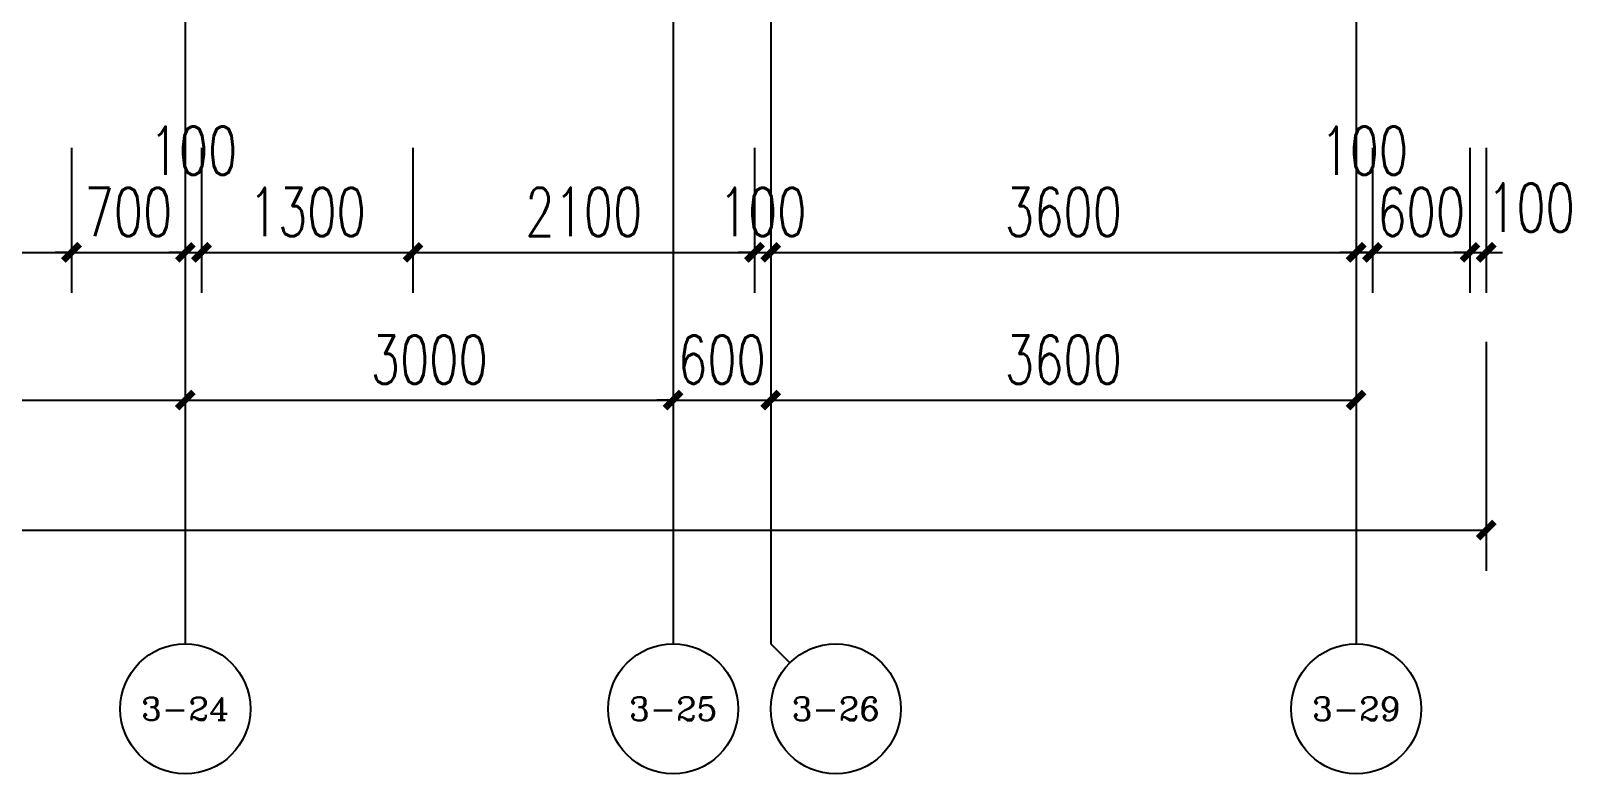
# Model space of a CAD drawing. Extents: x -59851 to 653804, y -249523 to 437614.
# Drawn here: x -4262 to 5299, y 61097 to 65668 of the extents above; entities that cross this region are included whole.
import ezdxf
from ezdxf.enums import TextEntityAlignment as Align

# ---------------------------------------------------------------- set-up
doc = ezdxf.new("R2010")
doc.units = 0
doc.header["$LTSCALE"] = 1000
doc.header["$MEASUREMENT"] = 0
for name, color, linetype in [('A-第三道尺寸线', 105, 'Continuous'), ('AXIS', 3, 'Continuous'), ('AXIS_TEXT', 7, 'Continuous')]:
    doc.layers.add(name, color=color, linetype=linetype)
doc.styles.add('_TCH_AXIS', font='COMPLEX', dxfattribs={"bigfont": 'GBCBIG'})
doc.styles.add('_TCH_DIM_T3', font='SIMPLEX.shx', dxfattribs={"width": 0.705882, "bigfont": 'GBCBIG.shx'})
doc.styles.add('COMPLEX', font='COMPLEX')
doc.dimstyles.new('_TCH_ARCH&&100', dxfattribs={"dimtxt": 297.5, "dimasz": 100, "dimexe": 250, "dimexo": 300, "dimgap": 100, "dimtad": 1, "dimdec": 0, "dimzin": 0, "dimdsep": 46, "dimtxsty": '_TCH_DIM_T3', "dimblk": 'ARCHTICK', "dimcen": 0.09, "dimclrt": 7, "dimazin": 2, "dimtfac": 1, "dimtdec": 0, "dimtix": 1, "dimtmove": 2, "dimatfit": 3, "dimfxl": 0, "dimtolj": 1, "dimtzin": 0, "dimarcsym": 0})

# ---------------------------------------------------------------- blocks, each defined once
blk = doc.blocks.new('_ArchTick')
at = {"color": 0, "linetype": 'ByBlock', "const_width": 0.4}
blk.add_lwpolyline([(-0.5, -0.5), (0.5, 0.5)], dxfattribs=at)
blk = doc.blocks.new('*D2518')
at = {"layer": 'A-第三道尺寸线', "color": 0, "lineweight": -2, "transparency": 16777216}
for p, q in [((4586.3, 64950), (4586.3, 64056.4)), ((4686.3, 64950), (4686.3, 64056.4)), ((4586.3, 64306.4), (4486.3, 64306.4)), ((4586.3, 64306.4), (4686.3, 64306.4)), ((4686.3, 64306.4), (4786.3, 64306.4))]:
    blk.add_line(p, q, dxfattribs=at)
at = {"layer": 'Defpoints', "color": 0, "transparency": 16777216}
for p in [(4586.3, 65250), (4686.3, 65250), (4686.3, 64306.4)]:
    blk.add_point(p, dxfattribs=at)
at = {"layer": 'A-第三道尺寸线', "color": 0, "lineweight": -2, "transparency": 16777216, "xscale": 100, "yscale": 100, "zscale": 100}
blk.add_blockref('_ArchTick', (4586.3, 64306.4), dxfattribs=at)
at = {"layer": 'A-第三道尺寸线', "color": 0, "lineweight": -2, "transparency": 16777216, "xscale": 100, "yscale": 100, "zscale": 100, "rotation": 180}
blk.add_blockref('_ArchTick', (4686.3, 64306.4), dxfattribs=at)
at = {"layer": 'A-第三道尺寸线', "color": 7, "transparency": 16777216, "insert": (4961.3, 64581.4), "char_height": 297.5, "attachment_point": 5, "style": '_TCH_DIM_T3'}
blk.add_mtext('\\A1;100', dxfattribs=at)
blk = doc.blocks.new('*D2519')
at = {"layer": 'A-第三道尺寸线', "color": 0, "lineweight": -2, "transparency": 16777216}
for p, q in [((3986.3, 64950), (3986.3, 64056.4)), ((4586.3, 64950), (4586.3, 64056.4)), ((3986.3, 64306.4), (3886.3, 64306.4)), ((3986.3, 64306.4), (4586.3, 64306.4)), ((4586.3, 64306.4), (4686.3, 64306.4))]:
    blk.add_line(p, q, dxfattribs=at)
at = {"layer": 'Defpoints', "color": 0, "transparency": 16777216}
for p in [(3986.3, 65250), (4586.3, 65250), (4586.3, 64306.4)]:
    blk.add_point(p, dxfattribs=at)
at = {"layer": 'A-第三道尺寸线', "color": 0, "lineweight": -2, "transparency": 16777216, "xscale": 100, "yscale": 100, "zscale": 100}
blk.add_blockref('_ArchTick', (3986.3, 64306.4), dxfattribs=at)
at = {"layer": 'A-第三道尺寸线', "color": 0, "lineweight": -2, "transparency": 16777216, "xscale": 100, "yscale": 100, "zscale": 100, "rotation": 180}
blk.add_blockref('_ArchTick', (4586.3, 64306.4), dxfattribs=at)
at = {"layer": 'A-第三道尺寸线', "color": 7, "transparency": 16777216, "insert": (4286.3, 64555.1), "char_height": 297.5, "attachment_point": 5, "style": '_TCH_DIM_T3'}
blk.add_mtext('\\A1;600', dxfattribs=at)
blk = doc.blocks.new('*D2520')
at = {"layer": 'A-第三道尺寸线', "color": 0, "lineweight": -2, "transparency": 16777216}
for p, q in [((3886.3, 64950), (3886.3, 64056.4)), ((3986.3, 64950), (3986.3, 64056.4)), ((3886.3, 64306.4), (3786.3, 64306.4)), ((3886.3, 64306.4), (3986.3, 64306.4)), ((3986.3, 64306.4), (4086.3, 64306.4))]:
    blk.add_line(p, q, dxfattribs=at)
at = {"layer": 'Defpoints', "color": 0, "transparency": 16777216}
for p in [(3886.3, 65250), (3986.3, 65250), (3986.3, 64306.4)]:
    blk.add_point(p, dxfattribs=at)
at = {"layer": 'A-第三道尺寸线', "color": 0, "lineweight": -2, "transparency": 16777216, "xscale": 100, "yscale": 100, "zscale": 100}
blk.add_blockref('_ArchTick', (3886.3, 64306.4), dxfattribs=at)
at = {"layer": 'A-第三道尺寸线', "color": 0, "lineweight": -2, "transparency": 16777216, "xscale": 100, "yscale": 100, "zscale": 100, "rotation": 180}
blk.add_blockref('_ArchTick', (3986.3, 64306.4), dxfattribs=at)
at = {"layer": 'A-第三道尺寸线', "color": 7, "transparency": 16777216, "insert": (3936.3, 64931.4), "char_height": 297.5, "attachment_point": 5, "style": '_TCH_DIM_T3'}
blk.add_mtext('\\A1;100', dxfattribs=at)
blk = doc.blocks.new('*D2521')
at = {"layer": 'A-第三道尺寸线', "color": 0, "lineweight": -2, "transparency": 16777216}
for p, q in [((286.3, 64950), (286.3, 64056.4)), ((3886.3, 64950), (3886.3, 64056.4)), ((286.3, 64306.4), (3886.3, 64306.4))]:
    blk.add_line(p, q, dxfattribs=at)
at = {"layer": 'Defpoints', "color": 0, "transparency": 16777216}
for p in [(286.3, 65250), (3886.3, 65250), (3886.3, 64306.4)]:
    blk.add_point(p, dxfattribs=at)
at = {"layer": 'A-第三道尺寸线', "color": 0, "lineweight": -2, "transparency": 16777216, "xscale": 100, "yscale": 100, "zscale": 100, "rotation": 180}
blk.add_blockref('_ArchTick', (286.3, 64306.4), dxfattribs=at)
at = {"layer": 'A-第三道尺寸线', "color": 0, "lineweight": -2, "transparency": 16777216, "xscale": 100, "yscale": 100, "zscale": 100}
blk.add_blockref('_ArchTick', (3886.3, 64306.4), dxfattribs=at)
at = {"layer": 'A-第三道尺寸线', "color": 7, "transparency": 16777216, "insert": (2086.3, 64555.1), "char_height": 297.5, "attachment_point": 5, "style": '_TCH_DIM_T3'}
blk.add_mtext('\\A1;3600', dxfattribs=at)
blk = doc.blocks.new('*D2522')
at = {"layer": 'A-第三道尺寸线', "color": 0, "lineweight": -2, "transparency": 16777216}
for p, q in [((186.3, 64950), (186.3, 64056.4)), ((286.3, 64950), (286.3, 64056.4)), ((186.3, 64306.4), (86.3, 64306.4)), ((186.3, 64306.4), (286.3, 64306.4)), ((286.3, 64306.4), (386.3, 64306.4))]:
    blk.add_line(p, q, dxfattribs=at)
at = {"layer": 'Defpoints', "color": 0, "transparency": 16777216}
for p in [(186.3, 65250), (286.3, 65250), (286.3, 64306.4)]:
    blk.add_point(p, dxfattribs=at)
at = {"layer": 'A-第三道尺寸线', "color": 0, "lineweight": -2, "transparency": 16777216, "xscale": 100, "yscale": 100, "zscale": 100}
blk.add_blockref('_ArchTick', (186.3, 64306.4), dxfattribs=at)
at = {"layer": 'A-第三道尺寸线', "color": 0, "lineweight": -2, "transparency": 16777216, "xscale": 100, "yscale": 100, "zscale": 100, "rotation": 180}
blk.add_blockref('_ArchTick', (286.3, 64306.4), dxfattribs=at)
at = {"layer": 'A-第三道尺寸线', "color": 7, "transparency": 16777216, "insert": (236.3, 64555.1), "char_height": 297.5, "attachment_point": 5, "style": '_TCH_DIM_T3'}
blk.add_mtext('\\A1;100', dxfattribs=at)
blk = doc.blocks.new('*D2523')
at = {"layer": 'A-第三道尺寸线', "color": 0, "lineweight": -2, "transparency": 16777216}
for p, q in [((-1913.7, 64950), (-1913.7, 64056.4)), ((186.3, 64950), (186.3, 64056.4)), ((-1913.7, 64306.4), (186.3, 64306.4))]:
    blk.add_line(p, q, dxfattribs=at)
at = {"layer": 'Defpoints', "color": 0, "transparency": 16777216}
for p in [(-1913.7, 65250), (186.3, 65250), (186.3, 64306.4)]:
    blk.add_point(p, dxfattribs=at)
at = {"layer": 'A-第三道尺寸线', "color": 0, "lineweight": -2, "transparency": 16777216, "xscale": 100, "yscale": 100, "zscale": 100, "rotation": 180}
blk.add_blockref('_ArchTick', (-1913.7, 64306.4), dxfattribs=at)
at = {"layer": 'A-第三道尺寸线', "color": 0, "lineweight": -2, "transparency": 16777216, "xscale": 100, "yscale": 100, "zscale": 100}
blk.add_blockref('_ArchTick', (186.3, 64306.4), dxfattribs=at)
at = {"layer": 'A-第三道尺寸线', "color": 7, "transparency": 16777216, "insert": (-863.7, 64555.1), "char_height": 297.5, "attachment_point": 5, "style": '_TCH_DIM_T3'}
blk.add_mtext('\\A1;2100', dxfattribs=at)
blk = doc.blocks.new('*D2524')
at = {"layer": 'A-第三道尺寸线', "color": 0, "lineweight": -2, "transparency": 16777216}
for p, q in [((-3213.7, 64950), (-3213.7, 64056.4)), ((-1913.7, 64950), (-1913.7, 64056.4)), ((-3213.7, 64306.4), (-1913.7, 64306.4))]:
    blk.add_line(p, q, dxfattribs=at)
at = {"layer": 'Defpoints', "color": 0, "transparency": 16777216}
for p in [(-3213.7, 65250), (-1913.7, 65250), (-1913.7, 64306.4)]:
    blk.add_point(p, dxfattribs=at)
at = {"layer": 'A-第三道尺寸线', "color": 0, "lineweight": -2, "transparency": 16777216, "xscale": 100, "yscale": 100, "zscale": 100, "rotation": 180}
blk.add_blockref('_ArchTick', (-3213.7, 64306.4), dxfattribs=at)
at = {"layer": 'A-第三道尺寸线', "color": 0, "lineweight": -2, "transparency": 16777216, "xscale": 100, "yscale": 100, "zscale": 100}
blk.add_blockref('_ArchTick', (-1913.7, 64306.4), dxfattribs=at)
at = {"layer": 'A-第三道尺寸线', "color": 7, "transparency": 16777216, "insert": (-2563.7, 64555.1), "char_height": 297.5, "attachment_point": 5, "style": '_TCH_DIM_T3'}
blk.add_mtext('\\A1;1300', dxfattribs=at)
blk = doc.blocks.new('*D2525')
at = {"layer": 'A-第三道尺寸线', "color": 0, "lineweight": -2, "transparency": 16777216}
for p, q in [((-3313.7, 64950), (-3313.7, 64056.4)), ((-3213.7, 64950), (-3213.7, 64056.4)), ((-3313.7, 64306.4), (-3413.7, 64306.4)), ((-3313.7, 64306.4), (-3213.7, 64306.4)), ((-3213.7, 64306.4), (-3113.7, 64306.4))]:
    blk.add_line(p, q, dxfattribs=at)
at = {"layer": 'Defpoints', "color": 0, "transparency": 16777216}
for p in [(-3313.7, 65250), (-3213.7, 65250), (-3213.7, 64306.4)]:
    blk.add_point(p, dxfattribs=at)
at = {"layer": 'A-第三道尺寸线', "color": 0, "lineweight": -2, "transparency": 16777216, "xscale": 100, "yscale": 100, "zscale": 100}
blk.add_blockref('_ArchTick', (-3313.7, 64306.4), dxfattribs=at)
at = {"layer": 'A-第三道尺寸线', "color": 0, "lineweight": -2, "transparency": 16777216, "xscale": 100, "yscale": 100, "zscale": 100, "rotation": 180}
blk.add_blockref('_ArchTick', (-3213.7, 64306.4), dxfattribs=at)
at = {"layer": 'A-第三道尺寸线', "color": 7, "transparency": 16777216, "insert": (-3263.7, 64931.4), "char_height": 297.5, "attachment_point": 5, "style": '_TCH_DIM_T3'}
blk.add_mtext('\\A1;100', dxfattribs=at)
blk = doc.blocks.new('*D2526')
at = {"layer": 'A-第三道尺寸线', "color": 0, "lineweight": -2, "transparency": 16777216}
for p, q in [((-4013.7, 64950), (-4013.7, 64056.4)), ((-3313.7, 64950), (-3313.7, 64056.4)), ((-4013.7, 64306.4), (-4113.7, 64306.4)), ((-4013.7, 64306.4), (-3313.7, 64306.4)), ((-3313.7, 64306.4), (-3213.7, 64306.4))]:
    blk.add_line(p, q, dxfattribs=at)
at = {"layer": 'Defpoints', "color": 0, "transparency": 16777216}
for p in [(-4013.7, 65250), (-3313.7, 65250), (-3313.7, 64306.4)]:
    blk.add_point(p, dxfattribs=at)
at = {"layer": 'A-第三道尺寸线', "color": 0, "lineweight": -2, "transparency": 16777216, "xscale": 100, "yscale": 100, "zscale": 100}
blk.add_blockref('_ArchTick', (-4013.7, 64306.4), dxfattribs=at)
at = {"layer": 'A-第三道尺寸线', "color": 0, "lineweight": -2, "transparency": 16777216, "xscale": 100, "yscale": 100, "zscale": 100, "rotation": 180}
blk.add_blockref('_ArchTick', (-3313.7, 64306.4), dxfattribs=at)
at = {"layer": 'A-第三道尺寸线', "color": 7, "transparency": 16777216, "insert": (-3663.7, 64555.1), "char_height": 297.5, "attachment_point": 5, "style": '_TCH_DIM_T3'}
blk.add_mtext('\\A1;700', dxfattribs=at)
blk = doc.blocks.new('*D2527')
at = {"layer": 'A-第三道尺寸线', "color": 0, "lineweight": -2, "transparency": 16777216}
for p, q in [((-6013.7, 64950), (-6013.7, 64056.4)), ((-4013.7, 64950), (-4013.7, 64056.4)), ((-6013.7, 64306.4), (-4013.7, 64306.4))]:
    blk.add_line(p, q, dxfattribs=at)
at = {"layer": 'Defpoints', "color": 0, "transparency": 16777216}
for p in [(-6013.7, 65250), (-4013.7, 65250), (-4013.7, 64306.4)]:
    blk.add_point(p, dxfattribs=at)
at = {"layer": 'A-第三道尺寸线', "color": 0, "lineweight": -2, "transparency": 16777216, "xscale": 100, "yscale": 100, "zscale": 100, "rotation": 180}
blk.add_blockref('_ArchTick', (-6013.7, 64306.4), dxfattribs=at)
at = {"layer": 'A-第三道尺寸线', "color": 0, "lineweight": -2, "transparency": 16777216, "xscale": 100, "yscale": 100, "zscale": 100}
blk.add_blockref('_ArchTick', (-4013.7, 64306.4), dxfattribs=at)
at = {"layer": 'A-第三道尺寸线', "color": 7, "transparency": 16777216, "insert": (-5013.7, 64555.1), "char_height": 297.5, "attachment_point": 5, "style": '_TCH_DIM_T3'}
blk.add_mtext('\\A1;2000', dxfattribs=at)
blk = doc.blocks.new('*D2940')
at = {"layer": 'AXIS', "color": 0, "lineweight": -2, "transparency": 16777216}
for p, q in [((-6713.7, 65597.4), (-6713.7, 63147.4)), ((-3313.7, 65597.4), (-3313.7, 63147.4)), ((-6713.7, 63397.4), (-3313.7, 63397.4))]:
    blk.add_line(p, q, dxfattribs=at)
at = {"layer": 'Defpoints', "color": 0, "transparency": 16777216}
for p in [(-6713.7, 65897.4), (-3313.7, 65897.4), (-3313.7, 63397.4)]:
    blk.add_point(p, dxfattribs=at)
at = {"layer": 'AXIS', "color": 0, "lineweight": -2, "transparency": 16777216, "xscale": 100, "yscale": 100, "zscale": 100, "rotation": 180}
blk.add_blockref('_ArchTick', (-6713.7, 63397.4), dxfattribs=at)
at = {"layer": 'AXIS', "color": 0, "lineweight": -2, "transparency": 16777216, "xscale": 100, "yscale": 100, "zscale": 100}
blk.add_blockref('_ArchTick', (-3313.7, 63397.4), dxfattribs=at)
at = {"layer": 'AXIS', "color": 7, "transparency": 16777216, "insert": (-5013.7, 63646.1), "char_height": 297.5, "attachment_point": 5, "style": '_TCH_DIM_T3'}
blk.add_mtext('\\A1;3400', dxfattribs=at)
blk = doc.blocks.new('*D2941')
at = {"layer": 'AXIS', "color": 0, "lineweight": -2, "transparency": 16777216}
for p, q in [((-3313.7, 65597.4), (-3313.7, 63147.4)), ((-313.7, 65597.4), (-313.7, 63147.4)), ((-3313.7, 63397.4), (-313.7, 63397.4))]:
    blk.add_line(p, q, dxfattribs=at)
at = {"layer": 'Defpoints', "color": 0, "transparency": 16777216}
for p in [(-3313.7, 65897.4), (-313.7, 65897.4), (-313.7, 63397.4)]:
    blk.add_point(p, dxfattribs=at)
at = {"layer": 'AXIS', "color": 0, "lineweight": -2, "transparency": 16777216, "xscale": 100, "yscale": 100, "zscale": 100, "rotation": 180}
blk.add_blockref('_ArchTick', (-3313.7, 63397.4), dxfattribs=at)
at = {"layer": 'AXIS', "color": 0, "lineweight": -2, "transparency": 16777216, "xscale": 100, "yscale": 100, "zscale": 100}
blk.add_blockref('_ArchTick', (-313.7, 63397.4), dxfattribs=at)
at = {"layer": 'AXIS', "color": 7, "transparency": 16777216, "insert": (-1813.7, 63646.1), "char_height": 297.5, "attachment_point": 5, "style": '_TCH_DIM_T3'}
blk.add_mtext('\\A1;3000', dxfattribs=at)
blk = doc.blocks.new('*D2942')
at = {"layer": 'AXIS', "color": 0, "lineweight": -2, "transparency": 16777216}
for p, q in [((-313.7, 65597.4), (-313.7, 63147.4)), ((286.3, 65597.4), (286.3, 63147.4)), ((-313.7, 63397.4), (-413.7, 63397.4)), ((-313.7, 63397.4), (286.3, 63397.4)), ((286.3, 63397.4), (386.3, 63397.4))]:
    blk.add_line(p, q, dxfattribs=at)
at = {"layer": 'Defpoints', "color": 0, "transparency": 16777216}
for p in [(-313.7, 65897.4), (286.3, 65897.4), (286.3, 63397.4)]:
    blk.add_point(p, dxfattribs=at)
at = {"layer": 'AXIS', "color": 0, "lineweight": -2, "transparency": 16777216, "xscale": 100, "yscale": 100, "zscale": 100}
blk.add_blockref('_ArchTick', (-313.7, 63397.4), dxfattribs=at)
at = {"layer": 'AXIS', "color": 0, "lineweight": -2, "transparency": 16777216, "xscale": 100, "yscale": 100, "zscale": 100, "rotation": 180}
blk.add_blockref('_ArchTick', (286.3, 63397.4), dxfattribs=at)
at = {"layer": 'AXIS', "color": 7, "transparency": 16777216, "insert": (-13.7, 63646.1), "char_height": 297.5, "attachment_point": 5, "style": '_TCH_DIM_T3'}
blk.add_mtext('\\A1;600', dxfattribs=at)
blk = doc.blocks.new('*D2943')
at = {"layer": 'AXIS', "color": 0, "lineweight": -2, "transparency": 16777216}
for p, q in [((286.3, 65597.4), (286.3, 63147.4)), ((3886.3, 65597.4), (3886.3, 63147.4)), ((286.3, 63397.4), (3886.3, 63397.4))]:
    blk.add_line(p, q, dxfattribs=at)
at = {"layer": 'Defpoints', "color": 0, "transparency": 16777216}
for p in [(286.3, 65897.4), (3886.3, 65897.4), (3886.3, 63397.4)]:
    blk.add_point(p, dxfattribs=at)
at = {"layer": 'AXIS', "color": 0, "lineweight": -2, "transparency": 16777216, "xscale": 100, "yscale": 100, "zscale": 100, "rotation": 180}
blk.add_blockref('_ArchTick', (286.3, 63397.4), dxfattribs=at)
at = {"layer": 'AXIS', "color": 0, "lineweight": -2, "transparency": 16777216, "xscale": 100, "yscale": 100, "zscale": 100}
blk.add_blockref('_ArchTick', (3886.3, 63397.4), dxfattribs=at)
at = {"layer": 'AXIS', "color": 7, "transparency": 16777216, "insert": (2086.3, 63646.1), "char_height": 297.5, "attachment_point": 5, "style": '_TCH_DIM_T3'}
blk.add_mtext('\\A1;3600', dxfattribs=at)
blk = doc.blocks.new('*D2944')
at = {"layer": 'AXIS', "color": 0, "lineweight": -2, "transparency": 16777216}
for p, q in [((-44213.7, 63756.4), (-44213.7, 62347.4)), ((4686.3, 63756.4), (4686.3, 62347.4)), ((-44213.7, 62597.4), (4686.3, 62597.4))]:
    blk.add_line(p, q, dxfattribs=at)
at = {"layer": 'Defpoints', "color": 0, "transparency": 16777216}
for p in [(-44213.7, 64056.4), (4686.3, 64056.4), (4686.3, 62597.4)]:
    blk.add_point(p, dxfattribs=at)
at = {"layer": 'AXIS', "color": 0, "lineweight": -2, "transparency": 16777216, "xscale": 100, "yscale": 100, "zscale": 100, "rotation": 180}
blk.add_blockref('_ArchTick', (-44213.7, 62597.4), dxfattribs=at)
at = {"layer": 'AXIS', "color": 0, "lineweight": -2, "transparency": 16777216, "xscale": 100, "yscale": 100, "zscale": 100}
blk.add_blockref('_ArchTick', (4686.3, 62597.4), dxfattribs=at)
at = {"layer": 'AXIS', "color": 7, "transparency": 16777216, "insert": (-19763.7, 62846.1), "char_height": 297.5, "attachment_point": 5, "style": '_TCH_DIM_T3'}
blk.add_mtext('\\A1;48900', dxfattribs=at)
blk = doc.blocks.new('_AXISO')
blk.add_circle((0, 0), 0.5)
at = {"layer": 'AXIS_TEXT', "style": 'COMPLEX', "width": 1.041667}
blk.add_attdef('A', text='', height=0.56, dxfattribs=at).set_placement((-0.25, -0.28), (0.25, -0.28), align=Align.FIT)

msp = doc.modelspace()

# ---------------------------------------------------------------- linework, layer by layer
at = {"layer": 'AXIS'}
for p, q in [((-3313.7, 65897.4), (-3313.7, 61897.4)), ((-313.7, 65897.4), (-313.7, 61897.4)), ((286.3, 65897.4), (286.3, 61897.4)), ((3886.3, 65897.4), (3886.3, 61897.4)), ((403.4, 61780.2), (286.3, 61897.4))]:
    msp.add_line(p, q, dxfattribs=at)

# ---------------------------------------------------------------- block references
ref = msp.add_blockref('_AXISO', (-3313.7, 61497.4), dxfattribs=dict(at, xscale=800, yscale=800, zscale=800))
ref.add_attrib('A', '3-24', dxfattribs={"layer": 'AXIS_TEXT', "height": 140.54, "style": '_TCH_AXIS'}).set_placement((-3584.8, 61427.1), (-3042.7, 61427.1), align=Align.FIT)
ref = msp.add_blockref('_AXISO', (-313.7, 61497.4), dxfattribs=dict(at, xscale=800, yscale=800, zscale=800))
ref.add_attrib('A', '3-25', dxfattribs={"layer": 'AXIS_TEXT', "height": 143.86, "style": '_TCH_AXIS'}).set_placement((-584.3, 61425.5), (-43.1, 61425.5), align=Align.FIT)
ref = msp.add_blockref('_AXISO', (686.3, 61497.4), dxfattribs=dict(at, xscale=800, yscale=800, zscale=800))
ref.add_attrib('A', '3-26', dxfattribs={"layer": 'AXIS_TEXT', "height": 143.86, "style": '_TCH_AXIS'}).set_placement((415.7, 61425.5), (956.9, 61425.5), align=Align.FIT)
ref = msp.add_blockref('_AXISO', (3886.3, 61497.4), dxfattribs=dict(at, xscale=800, yscale=800, zscale=800))
ref.add_attrib('A', '3-29', dxfattribs={"layer": 'AXIS_TEXT', "height": 143.86, "style": '_TCH_AXIS'}).set_placement((3615.7, 61425.5), (4156.9, 61425.5), align=Align.FIT)

# ---------------------------------------------------------------- dimensions: what is measured, and where the dimension line sits
at = {"layer": 'A-第三道尺寸线'}
for p1, p2, picture, middle in [((-6013.7, 65250), (-4013.7, 65250), '*D2527', (-5013.7, 64555.1)), ((-4013.7, 65250), (-3313.7, 65250), '*D2526', (-3663.7, 64555.1)), ((-3213.7, 65250), (-1913.7, 65250), '*D2524', (-2563.7, 64555.1)), ((-1913.7, 65250), (186.3, 65250), '*D2523', (-863.7, 64555.1)), ((186.3, 65250), (286.3, 65250), '*D2522', (236.3, 64555.1)), ((286.3, 65250), (3886.3, 65250), '*D2521', (2086.3, 64555.1)), ((3986.3, 65250), (4586.3, 65250), '*D2519', (4286.3, 64555.1))]:
    dim = msp.add_aligned_dim(p1=p1, p2=p2, distance=-943.6, dimstyle='_TCH_ARCH&&100', dxfattribs=at)
    dim.commit()
    dim.dimension.update_dxf_attribs({"geometry": picture, "text_midpoint": middle})
for base, p1, p2, picture, middle in [((-3213.7, 64306.4), (-3313.7, 65250), (-3213.7, 65250), '*D2525', (-3263.7, 64931.4)), ((3986.3, 64306.4), (3886.3, 65250), (3986.3, 65250), '*D2520', (3936.3, 64931.4)), ((4686.3, 64306.4), (4586.3, 65250), (4686.3, 65250), '*D2518', (4961.3, 64581.4))]:
    dim = msp.add_linear_dim(base=base, p1=p1, p2=p2, angle=0, dimstyle='_TCH_ARCH&&100', dxfattribs=at)
    dim.commit()
    dim.dimension.update_dxf_attribs({"geometry": picture, "text_midpoint": middle, "dimtype": 161})
at = {"layer": 'AXIS'}
for p1, p2, distance, picture, middle in [((-6713.7, 65897.4), (-3313.7, 65897.4), -2500, '*D2940', (-5013.7, 63646.1)), ((-3313.7, 65897.4), (-313.7, 65897.4), -2500, '*D2941', (-1813.7, 63646.1)), ((-313.7, 65897.4), (286.3, 65897.4), -2500, '*D2942', (-13.7, 63646.1)), ((286.3, 65897.4), (3886.3, 65897.4), -2500, '*D2943', (2086.3, 63646.1)), ((-44213.7, 64056.4), (4686.3, 64056.4), -1459, '*D2944', (-19763.7, 62846.1))]:
    dim = msp.add_aligned_dim(p1=p1, p2=p2, distance=distance, dimstyle='_TCH_ARCH&&100', dxfattribs=at)
    dim.commit()
    dim.dimension.update_dxf_attribs({"geometry": picture, "text_midpoint": middle})

doc.saveas('drawing.dxf')
